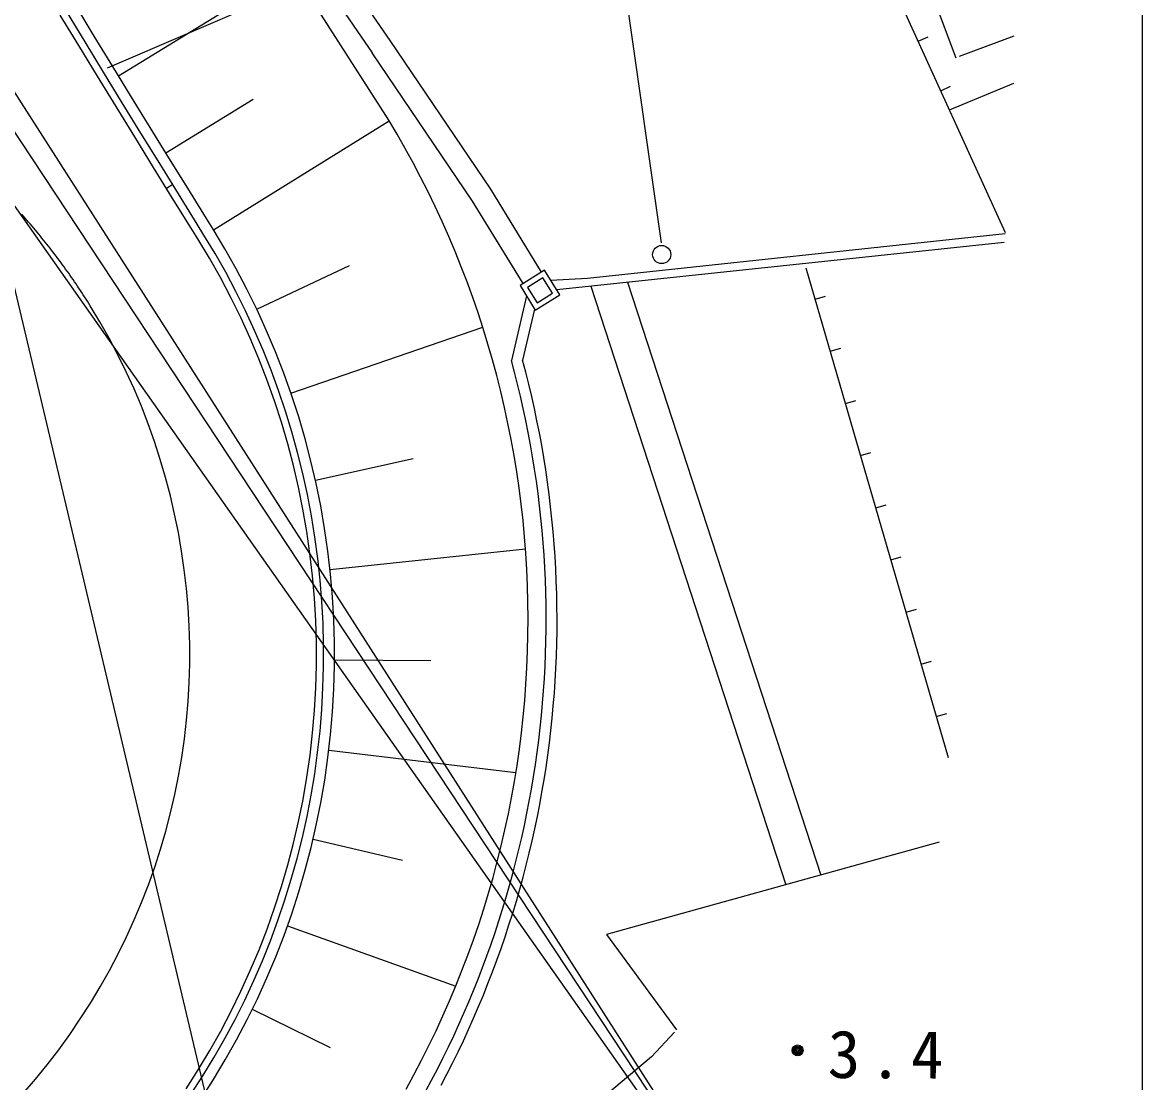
# Model space of a CAD drawing. Units: millimetres, scale not verified. Extents: x 40000 to 680000, y 20000 to 380000.
# Drawn here: x 548044 to 579000, y 271588 to 300872 of the extents above; entities that cross this region are included whole.
import ezdxf

# ---------------------------------------------------------------- set-up
doc = ezdxf.new("R2010")
doc.units = ezdxf.units.MM
doc.header["$LTSCALE"] = 1000
for name, color, linetype, lineweight in [('M-BGD', 7, 'Continuous', 25), ('M-STR-STRC', 7, 'Continuous', 25), ('M-TTL-BAND', 7, 'Continuous', 25)]:
    doc.layers.add(name, color=color, linetype=linetype, lineweight=lineweight)
doc.styles.add('ＭＳ ゴシック', font='')
doc.styles.get('ＭＳ ゴシック').set_extended_font_data('MS Gothic')

msp = doc.modelspace()

# ---------------------------------------------------------------- linework, layer by layer
at = {"layer": 'M-BGD'}
for p, q in [((569858, 310435), (573838, 299898)), ((568376, 310057), (575204, 295073)), ((558166, 298173), (550862, 309587)), ((563720, 308712), (565693, 294785)), ((558207, 300373), (552667, 308435)), ((552170, 308097), (557712, 300035)), ((550701, 299398), (555500, 302339)), ((550031, 300494), (549518, 301336)), ((549604, 300234), (549091, 301076)), ((549775, 300338), (549262, 301180)), ((550289, 299496), (549775, 300338)), ((550545, 299653), (550031, 300494)), ((560989, 296263), (558207, 300373)), ((572798, 300352), (573071, 300477)), ((573943, 299938), (575450, 300506)), ((550118, 299392), (549604, 300234)), ((560485, 295938), (557712, 300035)), ((551060, 298812), (550545, 299653)), ((550634, 298551), (550118, 299392)), ((550804, 298655), (550289, 299496)), ((573420, 298987), (573693, 299112)), ((573664, 298454), (575443, 299190)), ((551576, 297972), (551060, 298812)), ((552010, 297268), (554425, 298756)), ((551150, 297710), (550634, 298551)), ((551321, 297815), (550804, 298655)), ((553326, 295142), (558178, 298152)), ((558397, 297784), (558166, 298173)), ((551838, 296974), (551321, 297815)), ((552094, 297132), (551576, 297972)), ((551668, 296869), (551150, 297710)), ((558621, 297392), (558397, 297784)), ((558839, 296995), (558621, 297392)), ((552187, 296030), (551668, 296869)), ((552357, 296135), (551838, 296974)), ((552612, 296293), (552094, 297132)), ((559050, 296595), (558839, 296995)), ((559254, 296191), (559050, 296595)), ((552197, 296394), (552027, 296289)), ((553132, 295454), (552612, 296293)), ((562393, 293970), (560989, 296263)), ((552707, 295191), (552187, 296030)), ((552877, 295296), (552357, 296135)), ((559452, 295784), (559254, 296191)), ((561882, 293656), (560485, 295938)), ((559642, 295374), (559452, 295784)), ((548075, 295518), (548027, 295572)), ((548122, 295465), (548075, 295518)), ((548170, 295411), (548122, 295465)), ((548217, 295356), (548170, 295411)), ((548264, 295302), (548217, 295356)), ((553316, 295159), (553132, 295454)), ((559825, 294960), (559642, 295374)), ((548310, 295247), (548264, 295302)), ((548357, 295193), (548310, 295247)), ((548403, 295138), (548357, 295193)), ((548449, 295083), (548403, 295138)), ((548495, 295027), (548449, 295083)), ((548540, 294972), (548495, 295027)), ((552891, 294895), (552707, 295191)), ((553061, 295000), (552877, 295296)), ((553643, 294615), (553316, 295159)), ((575199, 295031), (563664, 293803)), ((548586, 294916), (548540, 294972)), ((548631, 294860), (548586, 294916)), ((548676, 294804), (548631, 294860)), ((548720, 294748), (548676, 294804)), ((548765, 294692), (548720, 294748)), ((553211, 294363), (552891, 294895)), ((553369, 294489), (553061, 295000)), ((560002, 294544), (559825, 294960)), ((575174, 294797), (562814, 293481)), ((548809, 294635), (548765, 294692)), ((548853, 294579), (548809, 294635)), ((548897, 294522), (548853, 294579)), ((548941, 294465), (548897, 294522)), ((548984, 294408), (548941, 294465)), ((549027, 294350), (548984, 294408)), ((553664, 293970), (553369, 294489)), ((553955, 294063), (553643, 294615)), ((560171, 294124), (560002, 294544)), ((549070, 294293), (549027, 294350)), ((549113, 294235), (549070, 294293)), ((549155, 294177), (549113, 294235)), ((549198, 294119), (549155, 294177)), ((549240, 294061), (549198, 294119)), ((553516, 293823), (553211, 294363)), ((554523, 292948), (557082, 294162)), ((560333, 293702), (560171, 294124)), ((573634, 280554), (569702, 294081)), ((549281, 294002), (549240, 294061)), ((549323, 293944), (549281, 294002)), ((549364, 293885), (549323, 293944)), ((549405, 293826), (549364, 293885)), ((549446, 293767), (549405, 293826)), ((553805, 293275), (553516, 293823)), ((553944, 293443), (553664, 293970)), ((554250, 293501), (553955, 294063)), ((562476, 294025), (561796, 293603)), ((562428, 293818), (562003, 293554)), ((562692, 293393), (562428, 293818)), ((562692, 293393), (562428, 293818)), ((562898, 293345), (562476, 294025)), ((563664, 293803), (562649, 293746)), ((549487, 293708), (549446, 293767)), ((549527, 293649), (549487, 293708)), ((549567, 293589), (549527, 293649)), ((549607, 293529), (549567, 293589)), ((549647, 293469), (549607, 293529)), ((549686, 293409), (549647, 293469)), ((554530, 292932), (554250, 293501)), ((560488, 293277), (560333, 293702)), ((561796, 293603), (562218, 292923)), ((562003, 293554), (562267, 293130)), ((563748, 293583), (569144, 277050)), ((564764, 293695), (570109, 277317)), ((549726, 293349), (549686, 293409)), ((549765, 293289), (549726, 293349)), ((549803, 293229), (549765, 293289)), ((549842, 293168), (549803, 293229)), ((549880, 293107), (549842, 293168)), ((554078, 292718), (553805, 293275)), ((554209, 292908), (553944, 293443)), ((560635, 292849), (560488, 293277)), ((561975, 293316), (561558, 291537)), ((562218, 292923), (562898, 293345)), ((562267, 293130), (562692, 293393)), ((569950, 293228), (570238, 293312)), ((549918, 293046), (549880, 293107)), ((550186, 292601), (549918, 293046)), ((554460, 292366), (554209, 292908)), ((554793, 292355), (554530, 292932)), ((560776, 292419), (560635, 292849)), ((562198, 292955), (561867, 291542)), ((550442, 292147), (550186, 292601)), ((554335, 292154), (554078, 292718)), ((554696, 291818), (554460, 292366)), ((555040, 291771), (554793, 292355)), ((555465, 290633), (560765, 292452)), ((560909, 291987), (560776, 292419)), ((550685, 291687), (550442, 292147)), ((554576, 291583), (554335, 292154)), ((561034, 291552), (560909, 291987)), ((550914, 291220), (550685, 291687)), ((554917, 291264), (554696, 291818)), ((555270, 291180), (555040, 291771)), ((570369, 291788), (570657, 291871)), ((554801, 291005), (554576, 291583)), ((561153, 291116), (561034, 291552)), ((561646, 291207), (561558, 291537)), ((561955, 291210), (561867, 291542)), ((551130, 290747), (550914, 291220)), ((555009, 290421), (554801, 291005)), ((555123, 290704), (554917, 291264)), ((555483, 290582), (555270, 291180)), ((561263, 290677), (561153, 291116)), ((561730, 290876), (561646, 291207)), ((562039, 290876), (561955, 291210)), ((551332, 290268), (551130, 290747)), ((555314, 290138), (555123, 290704)), ((561367, 290237), (561263, 290677)), ((561809, 290544), (561730, 290876)), ((562118, 290541), (562039, 290876)), ((555201, 289831), (555009, 290421)), ((555679, 289979), (555483, 290582)), ((561885, 290211), (561809, 290544)), ((562193, 290206), (562118, 290541)), ((570787, 290347), (571075, 290431)), ((551521, 289783), (551332, 290268)), ((555489, 289567), (555314, 290138)), ((561462, 289794), (561367, 290237)), ((561956, 289877), (561885, 290211)), ((562264, 289869), (562193, 290206)), ((551695, 289293), (551521, 289783)), ((555375, 289236), (555201, 289831)), ((555857, 289370), (555679, 289979)), ((561551, 289351), (561462, 289794)), ((562023, 289542), (561956, 289877)), ((562331, 289532), (562264, 289869)), ((555649, 288992), (555489, 289567)), ((562086, 289207), (562023, 289542)), ((562394, 289193), (562331, 289532)), ((551856, 288798), (551695, 289293)), ((555533, 288637), (555375, 289236)), ((556018, 288757), (555857, 289370)), ((561632, 288906), (561551, 289351)), ((562145, 288871), (562086, 289207)), ((562452, 288854), (562394, 289193)), ((555792, 288413), (555649, 288992)), ((556143, 288227), (558840, 288826)), ((561705, 288459), (561632, 288906)), ((562199, 288534), (562145, 288871)), ((562506, 288515), (562452, 288854)), ((571206, 288906), (571494, 288990)), ((552002, 288299), (551856, 288798)), ((555673, 288033), (555533, 288637)), ((556162, 288139), (556018, 288757)), ((562250, 288196), (562199, 288534)), ((562556, 288174), (562506, 288515)), ((552135, 287795), (552002, 288299)), ((555921, 287830), (555792, 288413)), ((561770, 288012), (561705, 288459)), ((562295, 287858), (562250, 288196)), ((555796, 287425), (555673, 288033)), ((556288, 287517), (556162, 288139)), ((561828, 287563), (561770, 288012)), ((562601, 287833), (562556, 288174)), ((552252, 287289), (552135, 287795)), ((556033, 287244), (555921, 287830)), ((562337, 287519), (562295, 287858)), ((562642, 287492), (562601, 287833)), ((552356, 286779), (552252, 287289)), ((555902, 286814), (555796, 287425)), ((556396, 286892), (556288, 287517)), ((561879, 287114), (561828, 287563)), ((562375, 287179), (562337, 287519)), ((562679, 287150), (562642, 287492)), ((571625, 287466), (571913, 287549)), ((556129, 286655), (556033, 287244)), ((561921, 286663), (561879, 287114)), ((562408, 286840), (562375, 287179)), ((562712, 286807), (562679, 287150)), ((552444, 286266), (552356, 286779)), ((555990, 286200), (555902, 286814)), ((556209, 286063), (556129, 286655)), ((556486, 286264), (556396, 286892)), ((561956, 286212), (561921, 286663)), ((562437, 286499), (562408, 286840)), ((562740, 286464), (562712, 286807)), ((562461, 286159), (562437, 286499)), ((562764, 286121), (562740, 286464)), ((552519, 285751), (552444, 286266)), ((556061, 285584), (555990, 286200)), ((556273, 285470), (556209, 286063)), ((556559, 285634), (556486, 286264)), ((556546, 285761), (561948, 286335)), ((561984, 285761), (561956, 286212)), ((562481, 285818), (562461, 286159)), ((562784, 285778), (562764, 286121)), ((572044, 286025), (572332, 286109)), ((552578, 285234), (552519, 285751)), ((562003, 285309), (561984, 285761)), ((562497, 285477), (562481, 285818)), ((562799, 285434), (562784, 285778)), ((556114, 284966), (556061, 285584)), ((556321, 284875), (556273, 285470)), ((556613, 285002), (556559, 285634)), ((562509, 285136), (562497, 285477)), ((562811, 285090), (562799, 285434)), ((552623, 284716), (552578, 285234)), ((562015, 284856), (562003, 285309)), ((562517, 284795), (562509, 285136)), ((556150, 284347), (556114, 284966)), ((556353, 284279), (556321, 284875)), ((556650, 284369), (556613, 285002)), ((562020, 284404), (562015, 284856)), ((562520, 284453), (562517, 284795)), ((562817, 284746), (562811, 285090)), ((552652, 284196), (552623, 284716)), ((562820, 284402), (562817, 284746)), ((572463, 284584), (572751, 284668)), ((552668, 283676), (552652, 284196)), ((556168, 283728), (556150, 284347)), ((556369, 283682), (556353, 284279)), ((556668, 283735), (556650, 284369)), ((562016, 283952), (562020, 284404)), ((562519, 284112), (562520, 284453)), ((562818, 284058), (562820, 284402)), ((562005, 283500), (562016, 283952)), ((562513, 283770), (562519, 284112)), ((562812, 283715), (562818, 284058)), ((552668, 283156), (552668, 283676)), ((556168, 283108), (556168, 283728)), ((556368, 283085), (556369, 283682)), ((556668, 283101), (556668, 283735)), ((562503, 283429), (562513, 283770)), ((562801, 283371), (562812, 283715)), ((556670, 283265), (559332, 283247)), ((561987, 283048), (562005, 283500)), ((562489, 283088), (562503, 283429)), ((562787, 283027), (562801, 283371)), ((552653, 282636), (552668, 283156)), ((556151, 282488), (556168, 283108)), ((556351, 282489), (556368, 283085)), ((556650, 282467), (556668, 283101)), ((561960, 282596), (561987, 283048)), ((562471, 282747), (562489, 283088)), ((562768, 282684), (562787, 283027)), ((572881, 283144), (573170, 283227)), ((552624, 282117), (552653, 282636)), ((562448, 282406), (562471, 282747)), ((562744, 282340), (562768, 282684)), ((556116, 281869), (556151, 282488)), ((556318, 281893), (556351, 282489)), ((556615, 281833), (556650, 282467)), ((561926, 282145), (561960, 282596)), ((562421, 282066), (562448, 282406)), ((562716, 281997), (562744, 282340)), ((552579, 281598), (552624, 282117)), ((561884, 281694), (561926, 282145)), ((562390, 281726), (562421, 282066)), ((556063, 281251), (556116, 281869)), ((556269, 281298), (556318, 281893)), ((556561, 281201), (556615, 281833)), ((562355, 281387), (562390, 281726)), ((562685, 281655), (562716, 281997)), ((573300, 281703), (573588, 281787)), ((552520, 281081), (552579, 281598)), ((561835, 281245), (561884, 281694)), ((562315, 281048), (562355, 281387)), ((562648, 281313), (562685, 281655)), ((552447, 280567), (552520, 281081)), ((555993, 280635), (556063, 281251)), ((556203, 280705), (556269, 281298)), ((556489, 280571), (556561, 281201)), ((561778, 280796), (561835, 281245)), ((562608, 280971), (562648, 281313)), ((556513, 280770), (561683, 280153)), ((561713, 280348), (561778, 280796)), ((562271, 280709), (562315, 281048)), ((562563, 280630), (562608, 280971)), ((552358, 280054), (552447, 280567)), ((555905, 280021), (555993, 280635)), ((556121, 280113), (556203, 280705)), ((556399, 279943), (556489, 280571)), ((562222, 280371), (562271, 280709)), ((562514, 280290), (562563, 280630)), ((561641, 279902), (561713, 280348)), ((562170, 280034), (562222, 280371)), ((562460, 279950), (562514, 280290)), ((552255, 279544), (552358, 280054)), ((555799, 279410), (555905, 280021)), ((556024, 279525), (556121, 280113)), ((556291, 279318), (556399, 279943)), ((561561, 279456), (561641, 279902)), ((562113, 279697), (562170, 280034)), ((562403, 279611), (562460, 279950)), ((552138, 279037), (552255, 279544)), ((562052, 279361), (562113, 279697)), ((562341, 279272), (562403, 279611)), ((555677, 278803), (555799, 279410)), ((555910, 278939), (556024, 279525)), ((556166, 278697), (556291, 279318)), ((561474, 279013), (561561, 279456)), ((561987, 279026), (562052, 279361)), ((562275, 278935), (562341, 279272)), ((552006, 278534), (552138, 279037)), ((555781, 278356), (555910, 278939)), ((561379, 278570), (561474, 279013)), ((561917, 278692), (561987, 279026)), ((562204, 278598), (562275, 278935)), ((555537, 278198), (555677, 278803)), ((556022, 278079), (556166, 278697)), ((561844, 278358), (561917, 278692)), ((551860, 278034), (552006, 278534)), ((555636, 277777), (555781, 278356)), ((556078, 278309), (558549, 277728)), ((561276, 278130), (561379, 278570)), ((561766, 278026), (561844, 278358)), ((562130, 278262), (562204, 278598)), ((551700, 277539), (551860, 278034)), ((555380, 277599), (555537, 278198)), ((555862, 277465), (556022, 278079)), ((561167, 277691), (561276, 278130)), ((561684, 277695), (561766, 278026)), ((562051, 277927), (562130, 278262)), ((573382, 278224), (564190, 275678)), ((555475, 277202), (555636, 277777)), ((561049, 277254), (561167, 277691)), ((561598, 277364), (561684, 277695)), ((561968, 277594), (562051, 277927)), ((551526, 277049), (551700, 277539)), ((555206, 277004), (555380, 277599)), ((555684, 276856), (555862, 277465)), ((561507, 277035), (561598, 277364)), ((561881, 277261), (561968, 277594)), ((555298, 276632), (555475, 277202)), ((560925, 276819), (561049, 277254)), ((561789, 276929), (561881, 277261)), ((551337, 276564), (551526, 277049)), ((555015, 276414), (555206, 277004)), ((555488, 276253), (555684, 276856)), ((560792, 276386), (560925, 276819)), ((561413, 276707), (561507, 277035)), ((561694, 276599), (561789, 276929)), ((551136, 276085), (551337, 276564)), ((555106, 276067), (555298, 276632)), ((561314, 276380), (561413, 276707)), ((561594, 276270), (561694, 276599)), ((554807, 275829), (555015, 276414)), ((555276, 275655), (555488, 276253)), ((560653, 275956), (560792, 276386)), ((561212, 276055), (561314, 276380)), ((561490, 275942), (561594, 276270)), ((550920, 275611), (551136, 276085)), ((554583, 275251), (554807, 275829)), ((554899, 275507), (555106, 276067)), ((555370, 275913), (560018, 274250)), ((560506, 275528), (560653, 275956)), ((561105, 275730), (561212, 276055)), ((561383, 275615), (561490, 275942)), ((550691, 275144), (550920, 275611)), ((554677, 274953), (554899, 275507)), ((555046, 275064), (555276, 275655)), ((560352, 275103), (560506, 275528)), ((560994, 275407), (561105, 275730)), ((561271, 275290), (561383, 275615)), ((564190, 275678), (566122, 273046)), ((554342, 274680), (554583, 275251)), ((560879, 275086), (560994, 275407)), ((561155, 274966), (561271, 275290)), ((550449, 274684), (550691, 275144)), ((554439, 274406), (554677, 274953)), ((554800, 274479), (555046, 275064)), ((560191, 274680), (560352, 275103)), ((560760, 274766), (560879, 275086)), ((561034, 274643), (561155, 274966)), ((550194, 274230), (550449, 274684)), ((554085, 274116), (554342, 274680)), ((560023, 274260), (560191, 274680)), ((560637, 274447), (560760, 274766)), ((560910, 274323), (561034, 274643)), ((554187, 273865), (554439, 274406)), ((554537, 273902), (554800, 274479)), ((560510, 274130), (560637, 274447)), ((560782, 274003), (560910, 274323)), ((549926, 273784), (550194, 274230)), ((553812, 273559), (554085, 274116)), ((559847, 273843), (560023, 274260)), ((560379, 273815), (560510, 274130)), ((560650, 273686), (560782, 274003)), ((549645, 273346), (549926, 273784)), ((553920, 273331), (554187, 273865)), ((554258, 273333), (554537, 273902)), ((559665, 273429), (559847, 273843)), ((560244, 273502), (560379, 273815)), ((560514, 273370), (560650, 273686)), ((549352, 272916), (549645, 273346)), ((553524, 273010), (553812, 273559)), ((554397, 273611), (556548, 272556)), ((559475, 273019), (559665, 273429)), ((560105, 273190), (560244, 273502)), ((560374, 273056), (560514, 273370)), ((553639, 272804), (553920, 273331)), ((553963, 272771), (554258, 273333)), ((559963, 272880), (560105, 273190)), ((560230, 272743), (560374, 273056)), ((549047, 272495), (549352, 272916)), ((553220, 272470), (553524, 273010)), ((553344, 272286), (553639, 272804)), ((553652, 272218), (553963, 272771)), ((559279, 272611), (559475, 273019)), ((559816, 272571), (559963, 272880)), ((560082, 272433), (560230, 272743)), ((566064, 272978), (565429, 272295)), ((548730, 272082), (549047, 272495)), ((552900, 271938), (553220, 272470)), ((559075, 272207), (559279, 272611)), ((559665, 272265), (559816, 272571)), ((559930, 272124), (560082, 272433)), ((553034, 271775), (553344, 272286)), ((553325, 271675), (553652, 272218)), ((558865, 271806), (559075, 272207)), ((559511, 271960), (559665, 272265)), ((559775, 271817), (559930, 272124)), ((565429, 272295), (559970, 267741)), ((548402, 271679), (548730, 272082)), ((552566, 271416), (552900, 271938)), ((558648, 271409), (558865, 271806)), ((559353, 271658), (559511, 271960)), ((559615, 271512), (559775, 271817)), ((548062, 271285), (548402, 271679)), ((552711, 271273), (553034, 271775)), ((552983, 271141), (553325, 271675)), ((559191, 271357), (559353, 271658))]:
    msp.add_line(p, q, dxfattribs=at)
for centre, radius in [((565711, 294461), 250), ((569466, 272477), 150), ((569461, 272475), 120), ((569461, 272475), 90), ((569464, 272475), 60), ((569464, 272474), 30)]:
    msp.add_circle(centre, radius, dxfattribs=at)
at = {"layer": 'M-STR-STRC'}
for p, q in [((536313, 316913), (569995, 264315)), ((569995, 264315), (539305, 310736)), ((573000, 309325), (550388, 299612)), ((539884, 307069), (569995, 264315)), ((544864, 306013), (561435, 236085))]:
    msp.add_line(p, q, dxfattribs=at)
at = {"layer": 'M-TTL-BAND'}
msp.add_line((579000, 20000), (579000, 370000), dxfattribs=at)

# ---------------------------------------------------------------- texts
at = {"layer": 'M-BGD', "insert": (570297, 271694), "char_height": 1320, "attachment_point": 7, "rotation": 359.7, "style": 'ＭＳ ゴシック'}
msp.add_mtext('\\T1.28;3.4', dxfattribs=at)

doc.saveas('drawing.dxf')
